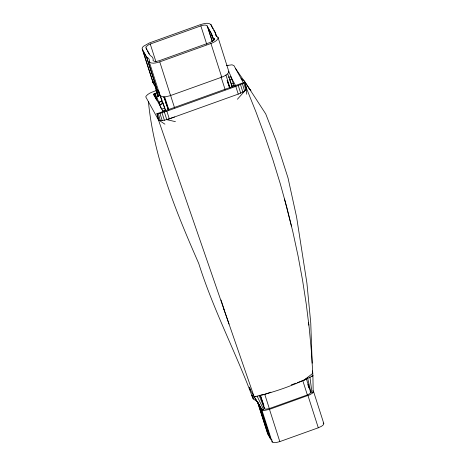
<?xml version="1.0" encoding="UTF-8"?>
<svg xmlns="http://www.w3.org/2000/svg" width="466" height="466" viewBox="0 0 466 466"><rect width="100%" height="100%" fill="white"/><g stroke="black" fill="none" stroke-linecap="round" stroke-linejoin="round"><path stroke-width="0.7" d="M272.313 440.935L272.132 441.984L273.478 442.653L276.251 442.537L279.816 441.605L318.295 427.788L321.54 426.279L323.503 424.695L323.788 423.472L313.461 391.224L313.053 390.962A14.359 6.017 -17.8 0 1 312.797 390.77M261.979 408.967L261.799 409.736L272.132 441.984M264.787 408.1L264.641 408.769L265.521 409.2L269.325 408.577L307.356 394.929L309.977 393.549L310.665 392.25L306.331 378.724M215.269 32.41L215.275 32.981A27.028 11.33 -17.8 0 0 217.383 36.814L217.971 37.245L228.917 71.805C227.804 74.776 224.414 75.993 221.734 77.175L170.55 95.547C167.306 96.38 162.896 98.093 160.054 95.542L149.266 61.862L149.411 60.691A18.436 7.73 -17.8 0 0 147.78 57.726L146.674 57.073L142.281 49.116A7.235 3.035 -17.8 0 1 143.557 46.233L149.33 42.971L200.514 24.599C203.724 23.766 208.017 22.112 210.894 24.494L215.269 32.41L216.585 36.534M255.217 396.286L254.203 396.886L253.248 399.053L252.193 396.403C235.435 351.725 213.148 309.185 198.761 263.535C176.096 211.715 153.984 158.562 148.421 101.722M259.096 395.261L264.385 408.624L262.533 410.697L254.203 396.886L158.452 119.89L156.856 113.762L159.966 113.331L166.84 111.153L235.784 86.402L242.402 83.746L244.877 82.167L246.473 88.295L255.962 111.945L264.764 135.746L272.866 159.681L280.258 183.709L286.934 207.807L292.881 231.94L298.089 256.084L302.556 280.2L306.279 304.263L309.249 328.239L311.463 352.098L312.913 375.817L313.193 392.512L310.793 391.97L307.583 377.856M163.112 111.339L153.722 94.33L156.559 92.798M156.611 90.433C152.865 91.93 148.369 92.984 145.875 96.404L145.893 97.138L158.452 119.89L160.386 120.624L164.364 120.245L169.304 118.853L238.254 94.109C241.178 92.851 244.621 91.785 246.491 89.029L245.763 87.002M256.527 400.242L254.203 396.886L249.362 388.114L249.718 387.17M308.544 322.559L308.865 325.163M237.386 99.258L245.273 90.433M312.616 370.971L312.284 371.309L312.768 373.359L303.745 380.343M305.428 379.347L305.923 378.864M156.984 100.44L156.337 97.802L158.574 95.647L159.925 95.163M312.593 375.229L312.913 375.817C294.361 385.196 274.462 392.238 254.203 396.886M161.12 108.584L158.976 102.584L161.609 101.139L161.312 99.083A16.345 1.223 70.3 0 0 156.559 90.468L158.574 95.647M232.021 86.204L233.909 85.185L230.996 76.733A9.07 0.676 70.3 0 0 228.544 71.438M304.712 379.842L297.372 382.679M231.398 84.183L233.32 83.268M214.698 39.989L214.261 38.614A29.364 12.308 -17.8 0 1 211.512 33.651L206.764 25.432L204.9 25.042L202.232 25.385L148.899 44.526L146.178 46.606L145.91 47.276L146.674 49.914M149.266 61.862C152.108 64.413 156.518 62.7 159.762 61.867L210.941 43.495C213.626 42.313 217.016 41.095 218.129 38.119L217.971 37.245M261.799 409.736L264.362 410.453L269.482 409.352L309.616 394.865L312.401 393.211L313.175 392.448L313.461 391.224M159.791 104.745L162.547 103.627L162.785 102.98L165.5 110.861M152.953 81.987L156.663 88.703L146.79 57.889L143.079 51.167L152.953 81.987L154.188 81.544M156.856 113.762L244.877 82.167M260.972 394.999L263.715 394.708L270.886 392.186M291.262 384.869L296.015 383.163M271.538 439.531L270.507 438.966L260.174 406.719L257.622 402.094L267.496 432.908L268.608 432.512M164.352 112.009L166.793 119.657L174.505 116.989M229.831 79.511L231.818 78.894M226.767 65.537L231.981 64.815L233.915 65.549L243.334 82.61M161.3 109.12L164.457 108.322M226.791 65.485L228.008 65.193M162.529 110.902L165.733 110.267M228.229 77.234L230.996 76.733M311.678 376.021L312.913 375.817M166.793 119.657L175.432 121.655M260.174 406.719L260.645 406.929M142.281 49.116L153.069 82.802L157.461 90.754L158.568 91.406A18.436 7.73 -17.8 0 1 159.285 92.035M323.788 423.472L323.387 423.21A14.359 6.017 -17.8 0 1 323.124 423.017M167.521 107.978L168.005 108.298A20.685 8.668 -17.8 0 1 168.809 109.003M158.452 119.89L164.929 124.183M258.38 403.177L257.686 401.919L253.271 398.902L251.92 395.168L252.193 396.403M223.861 309.115L229.033 324.068M256.189 400.416L257.686 401.919M242.419 80.181L241.079 78.521L244.225 80.822L265.725 113.908L275.808 139.847L288.017 177.936L296.58 216.999L306.931 283.258L310.758 323.078L312.191 363.171M248.669 87.946L250.9 90.719L235.709 68.793M249.351 387.695L250.067 388.9M211.675 26.504L213.026 28.95M213.696 30.168L215.385 33.226M230.955 77.175L235.825 86M146.015 47.852L150.302 55.623L151.328 56.235A20.685 8.668 -17.8 0 1 153.168 59.561L153.046 60.586L154.304 61.32L156.646 61.343L159.454 60.65L210.032 42.499L213.475 40.571L214.36 39.191L214.261 38.614M147.454 51.062L149.143 54.12M259.073 404.43L262.533 410.697M267.496 432.908L269.831 437.143L259.958 406.329M257.407 401.704L267.74 433.957L270.507 438.966M257.051 396.03L263.657 409.69M158.568 96.258L156.96 92.425L158.137 96.608M229.4 79.069L230.594 82.412M165.721 102.677L166.915 106.027M260.401 395.366L263.913 405.554M230.827 83.082L232.115 86.95M167.125 106.667L168.203 109.889M221.03 299.988L224.012 309.226M238.237 85.488L240.677 93.142M235.784 86.402L238.254 94.109M215.601 33.907L216.259 35.964M210.877 24.453L211.558 26.556M225.923 75.02L230.064 87.957M211.517 33.651L212.618 37.088M213.061 38.462L213.719 40.525M213.661 40.717L211.686 34.554L207.976 27.832L212.362 41.526M207.23 25.88L212.292 41.69M210.941 43.495L221.734 77.175M221.041 76.861L225.183 89.792M200.823 25.811L206.764 44.369M307.962 395.541L318.295 427.788M302.807 380.728L307.356 394.929M170.457 95.012L174.604 107.949M159.762 61.867L170.55 95.547M264.775 394.376L269.325 408.577M269.482 409.352L279.816 441.605M150.238 43.967L155.964 61.838M260.308 395.244L264.641 408.769M164.708 96.992L168.849 109.924M166.84 111.153L169.304 118.853M146.674 57.073L157.461 90.754M155.195 93.287L156.914 98.664M154.759 93.462L156.698 99.508M154.368 93.654L156.308 99.695M154.054 93.847L155.562 98.547M153.832 94.033L154.695 96.718M153.716 94.196L154.153 95.676M240.497 84.585L242.844 92.076M162.011 112.755L164.364 120.245M242.402 83.746L244.609 90.986M159.966 113.331L162.174 120.572M243.823 83.035L245.856 89.95M307.834 384.456L308.847 387.91M158.353 113.71L160.386 120.624M244.667 82.494L246.491 89.029M157.292 113.855L159.116 120.391M233.909 85.185L234.188 86.216M284.505 199.04L291.436 226.086M309.919 377.017L311.929 392.36M267.682 433.456L267.74 433.957M246.473 88.295L246.718 94.237M153.069 82.802A7.235 3.035 -17.8 0 1 152.935 82.022M163.875 97.004A19.514 1.456 70.3 0 1 168.459 109.79M163.857 97.033A19.444 1.45 70.3 0 1 168.424 109.772M227.775 74.094A19.444 1.45 70.3 0 1 232.342 86.833M227.548 81.754A19.514 1.456 70.3 0 1 228.276 83.816A19.444 1.45 70.3 0 0 227.07 80.373M228.509 84.492A19.514 1.456 70.3 0 1 229.196 86.507M228.521 84.474A19.444 1.45 70.3 0 1 229.639 87.8M157.904 96.8A19.444 1.45 70.3 0 1 155.498 87.754M157.968 90.404A19.444 1.45 70.3 0 1 165.721 110.745M156.337 97.802A9.07 0.676 70.3 0 1 158.976 102.584M310.356 392.052A15.553 6.518 -17.8 0 1 310.076 391.842M271.765 439.729A9.734 4.078 -17.8 0 1 271.952 439.945M161.609 101.139L158.906 102.112L159.85 104.594L162.547 103.627L161.609 101.139M250.108 389.337L249.362 388.114L250.085 389.314"/></g></svg>
